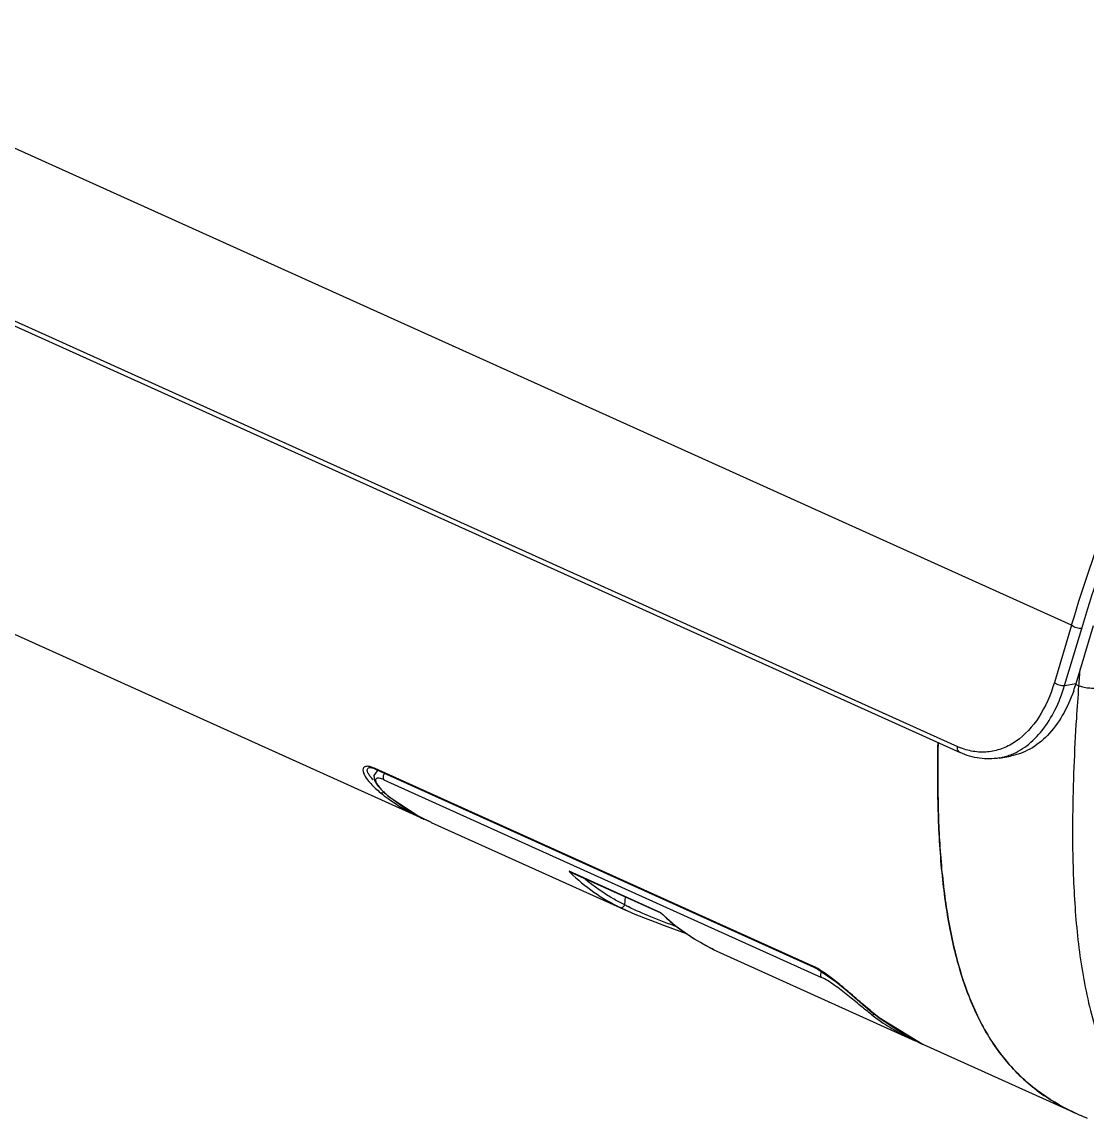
# Model space of a CAD drawing. Header units: metres. Extents: x 420822 to 421453, y 1458172 to 1458620.
# Drawn here: x 421385.97 to 421386.469, y 1458449.775 to 1458450.289 of the extents above; entities that cross this region are included whole.
import ezdxf

# ---------------------------------------------------------------- set-up
doc = ezdxf.new("R2010")
doc.units = ezdxf.units.M
doc.header["$MEASUREMENT"] = 0
doc.layers.add('ASSEM_MEMBER_1', color=7, linetype='CONTINUOUS')
doc.layers.add('Standard', color=7, linetype='CONTINUOUS')

# ---------------------------------------------------------------- blocks, each defined once
blk = doc.blocks.new('CCTV')
at = {"layer": 'ASSEM_MEMBER_1', "color": 7, "linetype": 'Continuous'}
for p, q in [((3.3494, 13.916), (0.847, 15.0462)), ((0.9748, 14.6646), (3.1355, 13.6887)), ((0.98, 14.653), (3.1405, 13.6773)), ((1.1995, 13.9754), (2.1334, 13.5536)), ((3.3494, 13.916), (3.3172, 13.809)), ((3.3361, 13.803), (3.3684, 13.9102)), ((3.3577, 13.8068), (3.3905, 13.9157)), ((3.3361, 13.803), (3.3577, 13.8068)), ((3.3625, 13.8024), (3.3569, 13.8048)), ((3.2136, 13.6671), (3.2348, 13.6708)), ((3.2136, 13.6671), (3.2142, 13.6672)), ((2.0333, 13.6492), (2.0335, 13.6493)), ((2.041, 13.6478), (2.0459, 13.6458)), ((2.8646, 13.2768), (2.0441, 13.6474)), ((2.0459, 13.6458), (2.046, 13.6458)), ((2.046, 13.6458), (2.8665, 13.2752)), ((2.0507, 13.6437), (2.0481, 13.6428)), ((2.0603, 13.6264), (2.8808, 13.2558)), ((2.0711, 13.5939), (2.0702, 13.5945)), ((2.0702, 13.5945), (2.0702, 13.5945)), ((2.1334, 13.5536), (2.1353, 13.5527)), ((2.149, 13.5465), (2.1483, 13.5468)), ((2.149, 13.5465), (2.1484, 13.5469)), ((2.149, 13.5465), (2.5153, 13.3811)), ((2.5794, 13.3771), (2.4076, 13.4548)), ((2.4102, 13.4532), (2.4076, 13.4548)), ((2.4102, 13.4532), (2.5794, 13.3768)), ((2.5121, 13.3916), (2.5135, 13.4066)), ((2.5044, 13.3862), (2.5033, 13.3867)), ((2.5152, 13.3812), (2.5044, 13.3862)), ((2.5796, 13.377), (2.5794, 13.3772)), ((2.5796, 13.377), (2.5794, 13.3771)), ((2.5794, 13.3768), (2.5794, 13.3771)), ((2.679, 13.3074), (2.6903, 13.3021)), ((2.6903, 13.3021), (3.0565, 13.1367)), ((2.8665, 13.2752), (2.8665, 13.2752)), ((2.8665, 13.2752), (2.874, 13.2714)), ((2.972, 13.1933), (2.9878, 13.1804)), ((2.9879, 13.1804), (2.9878, 13.1804)), ((2.9886, 13.18), (2.9879, 13.1805)), ((2.9886, 13.18), (2.9879, 13.1804)), ((2.9886, 13.18), (2.988, 13.1805)), ((3.0696, 13.1308), (2.9886, 13.18)), ((3.0542, 13.1377), (3.0598, 13.1357)), ((3.0721, 13.1296), (3.0696, 13.1308)), ((3.0721, 13.1296), (3.3584, 13.0003))]:
    blk.add_line(p, q, dxfattribs=at)
for points in [[(2.0336, 13.6493), (2.034, 13.6493), (2.041, 13.6478)], [(2.0481, 13.6428), (2.0417, 13.6345), (2.043, 13.6251), (2.0487, 13.6156), (2.0584, 13.6048), (2.0702, 13.5945)], [(2.0702, 13.5945), (2.1286, 13.5565), (2.149, 13.5466)], [(2.5043, 13.3862), (2.5307, 13.3744), (2.5844, 13.3538), (2.6273, 13.3382)], [(2.5794, 13.3768), (2.6066, 13.3529), (2.6419, 13.3279), (2.679, 13.3074)], [(2.874, 13.2714), (2.9081, 13.2476), (2.9285, 13.2306), (2.972, 13.1933)], [(2.9878, 13.1804), (3.0395, 13.1461), (3.0696, 13.1307)]]:
    blk.add_lwpolyline(points, dxfattribs=at)
for centre, radius, start, end in [((8.5624, 13.412), 5.2145, 175.3403, 175.7064), ((3.0577, 13.897), 0.3133, 340.6634, 343.269), ((3.1887, 13.8068), 0.1295, 245.725, 248.5739), ((3.1942, 13.7774), 0.1119, 284.4171, 290.0133), ((3.1949, 13.7747), 0.1092, 280.1611, 284.4006), ((2.2621, 13.8572), 0.3292, 230.8594, 233.9209), ((2.2003, 13.7544), 0.2061, 230.8602, 231.1558), ((2.2995, 13.9209), 0.4031, 244.2619, 245.677), ((2.2987, 13.9194), 0.4014, 244.5713, 244.9636), ((2.3007, 13.9237), 0.4061, 244.9642, 245.6745), ((2.3025, 13.9277), 0.4106, 245.6737, 245.9691), ((6.1596, 13.529), 2.8085, 179.4028, 179.5851), ((2.6443, 13.6891), 0.3332, 224.7055, 225.2297), ((2.6694, 13.6869), 0.3345, 241.9418, 243.1502), ((2.8352, 13.6379), 0.3653, 225.5885, 231.6245), ((2.837, 13.6402), 0.3681, 231.6237, 234.3056), ((2.8453, 13.2304), 0.0503, 65.3489, 67.3779), ((2.8384, 13.2155), 0.0667, 63.0238, 65.3297), ((3.2033, 13.4785), 0.3714, 231.9423, 234.1849), ((3.2306, 13.5231), 0.4238, 241.6519, 243.9975), ((3.2369, 13.5359), 0.4381, 243.9925, 245.339), ((3.255, 13.5343), 0.4441, 245.1108, 245.674), ((3.5329, 13.3866), 0.4238, 244.8505, 245.6956), ((3.5361, 13.3937), 0.4316, 245.6958, 246.4214), ((3.536, 13.3935), 0.4314, 245.6954, 246.4218), ((3.542, 13.4074), 0.4466, 246.4293, 248.5062), ((3.5419, 13.4071), 0.4462, 246.4296, 248.4834)]:
    blk.add_arc(centre, radius, start, end, dxfattribs=at)
for points, knots in [([(3.3494, 13.916), (3.3735, 13.9964), (3.428, 14.1592), (3.5191, 14.3567), (3.6137, 14.5086), (3.6977, 14.6171), (3.793, 14.7153), (3.8972, 14.8001), (4.0067, 14.8708), (4.1185, 14.9284), (4.2307, 14.9749), (4.3778, 15.0251), (4.5606, 15.0725), (4.7074, 15.1011), (4.7799, 15.1137)], [0, 0, 0, 0, 0.125757, 0.256877, 0.324694, 0.393423, 0.462025, 0.52925, 0.594283, 0.656951, 0.717429, 0.776099, 0.889703, 1, 1, 1, 1]), ([(3.3684, 13.9102), (3.3882, 13.9764), (3.4323, 14.1098), (3.5163, 14.3072), (3.6273, 14.4987), (3.7475, 14.6428), (3.8587, 14.7424), (3.9743, 14.8276), (4.1258, 14.9111), (4.3118, 14.9825), (4.4362, 15.0178), (4.4975, 15.0332)], [0, 0, 0, 0, 0.12284, 0.249665, 0.381092, 0.51507, 0.581392, 0.646253, 0.770304, 0.887535, 1, 1, 1, 1]), ([(3.3684, 13.9102), (3.3651, 13.9098), (3.3583, 13.9109), (3.352, 13.9138), (3.3494, 13.916)], [0, 0, 0, 0, 0.487856, 1, 1, 1, 1]), ([(3.3172, 13.809), (3.3103, 13.7861), (3.2927, 13.7446), (3.256, 13.7033), (3.2217, 13.6845), (3.1952, 13.6777), (3.1678, 13.678), (3.15, 13.6828), (3.1414, 13.6862)], [0, 0, 0, 0, 0.295756, 0.549788, 0.664684, 0.775154, 0.885505, 1, 1, 1, 1]), ([(3.2325, 13.6722), (3.2442, 13.6764), (3.2673, 13.6895), (3.2963, 13.7191), (3.3201, 13.7577), (3.3314, 13.7872), (3.3361, 13.803)], [0, 0, 0, 0, 0.216605, 0.452886, 0.713965, 1, 1, 1, 1]), ([(3.3171, 13.8088), (3.3197, 13.8066), (3.3259, 13.8037), (3.3327, 13.8026), (3.3361, 13.803)], [0, 0, 0, 0, 0.498312, 1, 1, 1, 1]), ([(3.3625, 13.8024), (3.361, 13.782), (3.3554, 13.7007), (3.3519, 13.6192), (3.3513, 13.5582)], [0, 0, 0, 0, 0.251246, 1, 1, 1, 1]), ([(3.401, 13.7986), (3.398, 13.7981), (3.3913, 13.7975), (3.3811, 13.7979), (3.3712, 13.7995), (3.3651, 13.8013), (3.3625, 13.8024)], [0, 0, 0, 0, 0.232352, 0.513393, 0.78685, 1, 1, 1, 1]), ([(3.3533, 13.7932), (3.3477, 13.7771), (3.3343, 13.7472), (3.3066, 13.7094), (3.2733, 13.6825), (3.2476, 13.673), (3.2348, 13.6708)], [0, 0, 0, 0, 0.288076, 0.548119, 0.782562, 1, 1, 1, 1]), ([(3.0992, 13.6959), (3.0984, 13.6595), (3.0981, 13.5873), (3.1029, 13.48), (3.1147, 13.3755), (3.1359, 13.2759), (3.1693, 13.184), (3.2179, 13.1042), (3.2818, 13.0414), (3.3324, 13.0121), (3.3584, 13.0003)], [0, 0, 0, 0, 0.138573, 0.275173, 0.408893, 0.538456, 0.662355, 0.779581, 0.891162, 1, 1, 1, 1]), ([(3.3527, 13.0029), (3.3288, 13.0142), (3.2829, 13.0413), (3.2243, 13.0974), (3.1777, 13.1681), (3.1432, 13.2522), (3.1193, 13.3484), (3.1048, 13.4555), (3.0982, 13.5722), (3.0983, 13.653), (3.0991, 13.6947)], [0, 0, 0, 0, 0.101546, 0.203079, 0.309401, 0.424609, 0.551082, 0.689543, 0.839572, 1, 1, 1, 1]), ([(3.1405, 13.6773), (3.1387, 13.6781), (3.1355, 13.6818), (3.1351, 13.6864), (3.1354, 13.6887)], [0, 0, 0, 0, 0.457419, 1, 1, 1, 1]), ([(3.2136, 13.6672), (3.2016, 13.6651), (3.1762, 13.6647), (3.152, 13.6721), (3.1405, 13.6772)], [0, 0, 0, 0, 0.491795, 1, 1, 1, 1]), ([(2.0312, 13.6514), (2.03, 13.6516), (2.0278, 13.6517), (2.0248, 13.651), (2.0226, 13.6496), (2.0209, 13.6465), (2.0213, 13.6412), (2.0255, 13.6312), (2.0366, 13.6173), (2.0478, 13.6073), (2.0543, 13.602)], [0, 0, 0, 0, 0.052684, 0.094797, 0.129895, 0.163409, 0.242223, 0.348244, 0.635525, 1, 1, 1, 1]), ([(2.0387, 13.6496), (2.038, 13.6498), (2.0356, 13.6506), (2.0331, 13.6512), (2.0312, 13.6514)], [0, 0, 0, 0, 0.279469, 1, 1, 1, 1]), ([(2.0292, 13.6447), (2.0293, 13.6457), (2.0299, 13.6481), (2.0322, 13.649), (2.0333, 13.6492)], [0, 0, 0, 0, 0.479813, 1, 1, 1, 1]), ([(2.0343, 13.6333), (2.0328, 13.6353), (2.0306, 13.6388), (2.0292, 13.6429), (2.0292, 13.6447)], [0, 0, 0, 0, 0.578207, 1, 1, 1, 1]), ([(2.0335, 13.6493), (2.0352, 13.6495), (2.0393, 13.6491), (2.0432, 13.6478), (2.0454, 13.6469)], [0, 0, 0, 0, 0.4118, 1, 1, 1, 1]), ([(2.0406, 13.6259), (2.04, 13.6265), (2.0378, 13.6289), (2.0357, 13.6314), (2.0343, 13.6333)], [0, 0, 0, 0, 0.267617, 1, 1, 1, 1]), ([(2.0441, 13.6474), (2.0436, 13.6476), (2.0418, 13.6484), (2.04, 13.6491), (2.0387, 13.6496)], [0, 0, 0, 0, 0.264786, 1, 1, 1, 1]), ([(2.0603, 13.6264), (2.0576, 13.6276), (2.0538, 13.6291), (2.0491, 13.6296), (2.0467, 13.6291), (2.0452, 13.6278), (2.0447, 13.6259), (2.0451, 13.6236), (2.046, 13.6211), (2.0475, 13.6183), (2.0503, 13.614), (2.0551, 13.6084), (2.0621, 13.6015), (2.0674, 13.5969), (2.0702, 13.5946)], [0, 0, 0, 0, 0.151879, 0.202876, 0.240199, 0.26994, 0.300496, 0.337638, 0.383278, 0.437413, 0.499523, 0.644463, 0.812818, 1, 1, 1, 1]), ([(2.0624, 13.6388), (2.0609, 13.6374), (2.0585, 13.6335), (2.0587, 13.6283), (2.0603, 13.6264)], [0, 0, 0, 0, 0.448826, 1, 1, 1, 1]), ([(2.0543, 13.602), (2.0547, 13.6018), (2.0568, 13.6013), (2.0591, 13.602), (2.0605, 13.603)], [0, 0, 0, 0, 0.211325, 1, 1, 1, 1]), ([(2.1483, 13.5468), (2.1415, 13.55), (2.1143, 13.5632), (2.0887, 13.5797), (2.0711, 13.5939)], [0, 0, 0, 0, 0.249792, 1, 1, 1, 1]), ([(3.3512, 13.5493), (3.3509, 13.5079), (3.3521, 13.4257), (3.362, 13.3042), (3.3833, 13.1876), (3.409, 13.1138), (3.4257, 13.0797)], [0, 0, 0, 0, 0.259217, 0.514188, 0.762361, 1, 1, 1, 1]), ([(2.4097, 13.4526), (2.4234, 13.439), (2.453, 13.4144), (2.4863, 13.3951), (2.5033, 13.3867)], [0, 0, 0, 0, 0.503087, 1, 1, 1, 1]), ([(2.5121, 13.3917), (2.5054, 13.395), (2.4789, 13.4089), (2.4541, 13.426), (2.437, 13.4406)], [0, 0, 0, 0, 0.249365, 1, 1, 1, 1]), ([(2.5033, 13.3867), (2.504, 13.3864), (2.5056, 13.3862), (2.5072, 13.3867), (2.5079, 13.3871)], [0, 0, 0, 0, 0.451222, 1, 1, 1, 1]), ([(2.5079, 13.3871), (2.5093, 13.3879), (2.5108, 13.3894), (2.5118, 13.3912), (2.5121, 13.3916)], [0, 0, 0, 0, 0.752851, 1, 1, 1, 1]), ([(2.6107, 13.35), (2.594, 13.3562), (2.5628, 13.3681), (2.5322, 13.3814), (2.5183, 13.3884)], [0, 0, 0, 0, 0.534091, 1, 1, 1, 1]), ([(2.6791, 13.3073), (2.6742, 13.3097), (2.6545, 13.3198), (2.6357, 13.3315), (2.6222, 13.3412)], [0, 0, 0, 0, 0.248958, 1, 1, 1, 1]), ([(2.882, 13.267), (2.8809, 13.2678), (2.8765, 13.2706), (2.872, 13.2732), (2.8686, 13.2749)], [0, 0, 0, 0, 0.265971, 1, 1, 1, 1]), ([(2.8808, 13.2558), (2.8795, 13.2573), (2.8789, 13.2615), (2.8804, 13.265), (2.8813, 13.2664)], [0, 0, 0, 0, 0.541935, 1, 1, 1, 1]), ([(2.9071, 13.2486), (2.905, 13.2503), (2.8969, 13.2567), (2.8885, 13.2628), (2.882, 13.267)], [0, 0, 0, 0, 0.25925, 1, 1, 1, 1]), ([(2.9744, 13.186), (2.9674, 13.1914), (2.9527, 13.2034), (2.9298, 13.2222), (2.9094, 13.2382), (2.8928, 13.2495), (2.8847, 13.2541), (2.8808, 13.2558)], [0, 0, 0, 0, 0.227448, 0.485666, 0.761085, 0.890865, 1, 1, 1, 1]), ([(2.935, 13.2253), (2.9328, 13.2272), (2.9236, 13.2351), (2.9143, 13.2429), (2.9071, 13.2486)], [0, 0, 0, 0, 0.246327, 1, 1, 1, 1]), ([(2.988, 13.1805), (2.9794, 13.1872), (2.9618, 13.2021), (2.9443, 13.2173), (2.935, 13.2253)], [0, 0, 0, 0, 0.46966, 1, 1, 1, 1]), ([(2.9743, 13.186), (2.9747, 13.1858), (2.9765, 13.1853), (2.9785, 13.186), (2.9798, 13.1868)], [0, 0, 0, 0, 0.203319, 1, 1, 1, 1]), ([(2.986, 13.1773), (2.9894, 13.1747), (3.0035, 13.165), (3.0181, 13.1562), (3.0294, 13.1501)], [0, 0, 0, 0, 0.251219, 1, 1, 1, 1])]:
    blk.add_open_spline(points, degree=3, knots=knots, dxfattribs=at)
for points in [[(2.0441, 13.6474), (2.0445, 13.6468), (2.0452, 13.6462), (2.0459, 13.6459)], [(2.046, 13.6458), (2.0469, 13.6455), (2.0479, 13.6453), (2.0488, 13.6455)], [(2.0682, 13.5912), (2.0864, 13.578), (2.106, 13.5665), (2.1264, 13.5568)], [(2.8665, 13.2753), (2.8658, 13.2756), (2.8651, 13.2762), (2.8646, 13.2768)], [(2.8693, 13.2749), (2.8684, 13.2748), (2.8674, 13.2749), (2.8666, 13.2753)]]:
    blk.add_open_spline(points, degree=3, dxfattribs=at)

msp = doc.modelspace()

# ---------------------------------------------------------------- block references
at = {"layer": 'Standard', "xscale": 0.25, "yscale": 0.25, "zscale": 0.25}
msp.add_blockref('CCTV', (421385.62489, 1458446.52684), dxfattribs=at)

doc.saveas('drawing.dxf')
